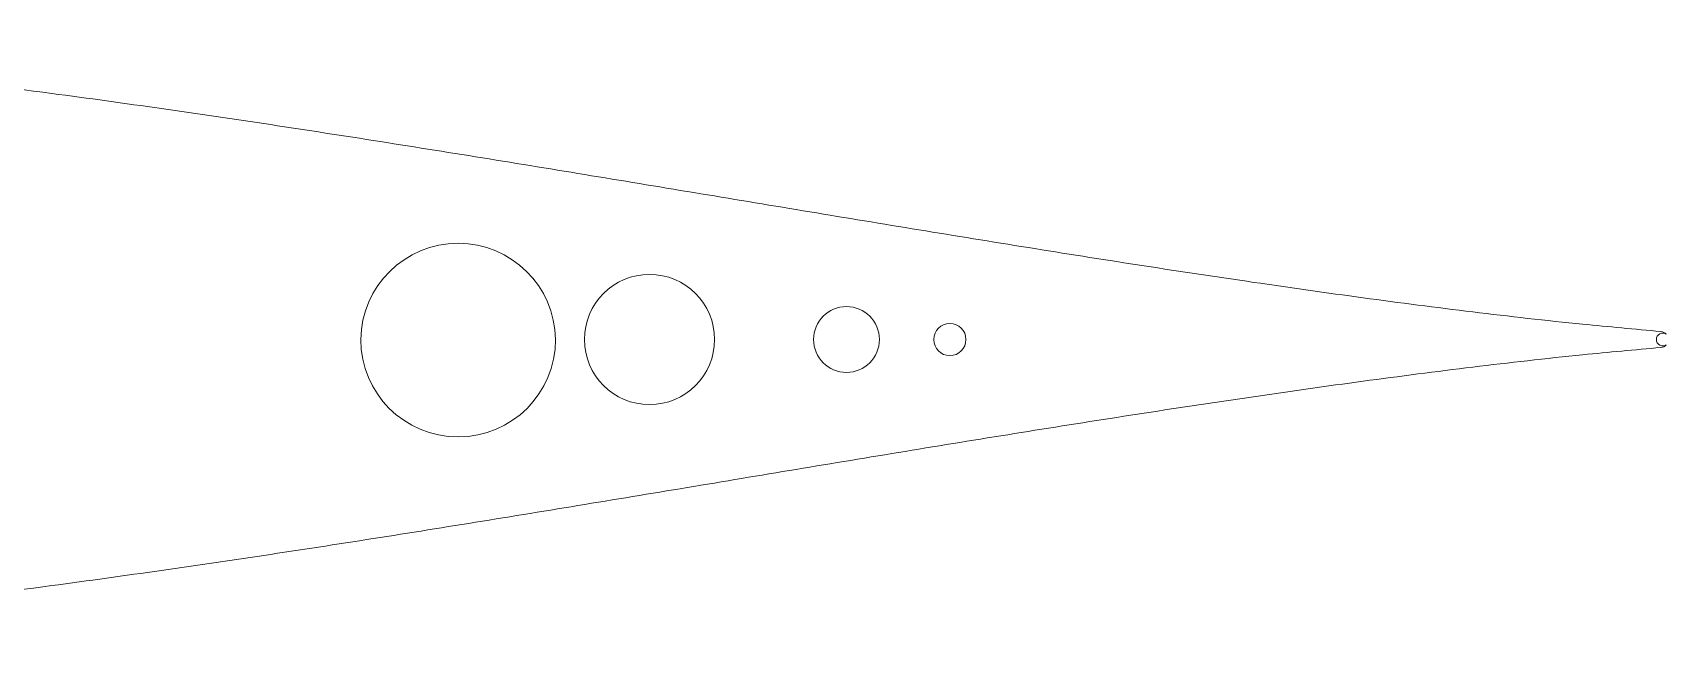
# Model space of a CAD drawing. Header units: inches. Extents: x 2.98 to 6.15, y 5.4 to 6.
# Drawn here: x 4.567 to 6.151, y 5.403 to 5.997 of the extents above; entities that cross this region are included whole.
import ezdxf

# ---------------------------------------------------------------- set-up
doc = ezdxf.new("R2010")
doc.units = ezdxf.units.IN
doc.header["$MEASUREMENT"] = 0

msp = doc.modelspace()

# ---------------------------------------------------------------- linework, layer by layer
at = {"color": 1, "linetype": 'Continuous', "lineweight": 0}
for centre, radius, start, end in [((4.9799, 5.6988), 0.0944, 0.7358, 179.2642), ((5.1654, 5.7), 0.0631, 0, 180), ((5.3563, 5.7), 0.0319, 360, 180), ((5.4566, 5.7), 0.0156, 360, 180), ((6.1476, 5.7), 0.00613, 55.7297, 180), ((6.1451, 5.7), 0.00781, 40.3827, 85.2462), ((4.9799, 5.7), 0.0944, 180, 0), ((5.1654, 5.7), 0.0631, 180, 360), ((5.3563, 5.7), 0.0319, 180, 0), ((5.4566, 5.7), 0.0156, 180, 0), ((6.1476, 5.7), 0.00613, 180, 304.2703), ((6.1451, 5.7), 0.00781, 274.7538, 319.6173)]:
    msp.add_arc(centre, radius, start, end, dxfattribs=at)
for points, knots in [([(6.1458, 5.7078), (6.1205, 5.7101), (6.0596, 5.7155), (5.9634, 5.7265), (5.8216, 5.7448), (5.6449, 5.7709), (5.4332, 5.805), (5.2217, 5.8402), (5.0101, 5.8752), (4.7983, 5.9087), (4.6097, 5.9358), (4.4442, 5.9567), (4.3021, 5.9721), (4.1597, 5.9846), (4.017, 5.9933), (3.8741, 5.9977), (3.7502, 5.9967), (3.6455, 5.992), (3.5599, 5.9853), (3.4747, 5.9753), (3.3901, 5.9614), (3.3167, 5.9451), (3.2548, 5.9276), (3.2041, 5.9102), (3.1546, 5.8895), (3.1122, 5.8675), (3.0771, 5.845), (3.0489, 5.8229), (3.0255, 5.7998), (3.0074, 5.776), (2.9945, 5.7524), (2.9856, 5.7268), (2.9844, 5.7089), (2.9838, 5.7)], [0, 0, 0, 0, 0.023122, 0.055686, 0.088248, 0.153371, 0.218495, 0.283619, 0.348744, 0.413868, 0.478991, 0.522407, 0.565823, 0.609239, 0.652655, 0.69607, 0.739484, 0.765534, 0.791584, 0.817634, 0.843684, 0.869733, 0.886015, 0.902298, 0.91858, 0.934863, 0.945721, 0.956579, 0.967437, 0.975585, 0.983729, 0.991869, 1, 1, 1, 1]), ([(2.9838, 5.7), (2.9844, 5.6911), (2.9856, 5.6732), (2.9945, 5.6476), (3.0074, 5.624), (3.0255, 5.6003), (3.0489, 5.5771), (3.0771, 5.555), (3.1122, 5.5325), (3.1546, 5.5105), (3.2041, 5.4898), (3.2548, 5.4725), (3.3167, 5.4549), (3.3901, 5.4386), (3.4747, 5.4247), (3.5599, 5.4147), (3.6455, 5.408), (3.7502, 5.4033), (3.8741, 5.4023), (4.017, 5.4067), (4.1597, 5.4155), (4.3021, 5.4279), (4.4442, 5.4433), (4.6097, 5.4642), (4.7983, 5.4913), (5.0101, 5.5248), (5.2217, 5.5598), (5.4332, 5.5951), (5.6449, 5.6291), (5.8216, 5.6552), (5.9634, 5.6735), (6.0596, 5.6845), (6.1205, 5.69), (6.1458, 5.6922)], [0, 0, 0, 0, 0.008131, 0.016271, 0.024415, 0.032563, 0.043421, 0.054279, 0.065137, 0.08142, 0.097702, 0.113985, 0.130267, 0.156316, 0.182366, 0.208416, 0.234466, 0.260516, 0.30393, 0.347345, 0.390761, 0.434177, 0.477593, 0.521009, 0.586132, 0.651256, 0.716381, 0.781505, 0.846629, 0.911752, 0.944314, 0.976878, 1, 1, 1, 1])]:
    msp.add_open_spline(points, degree=3, knots=knots, dxfattribs=at)

doc.saveas('drawing.dxf')
